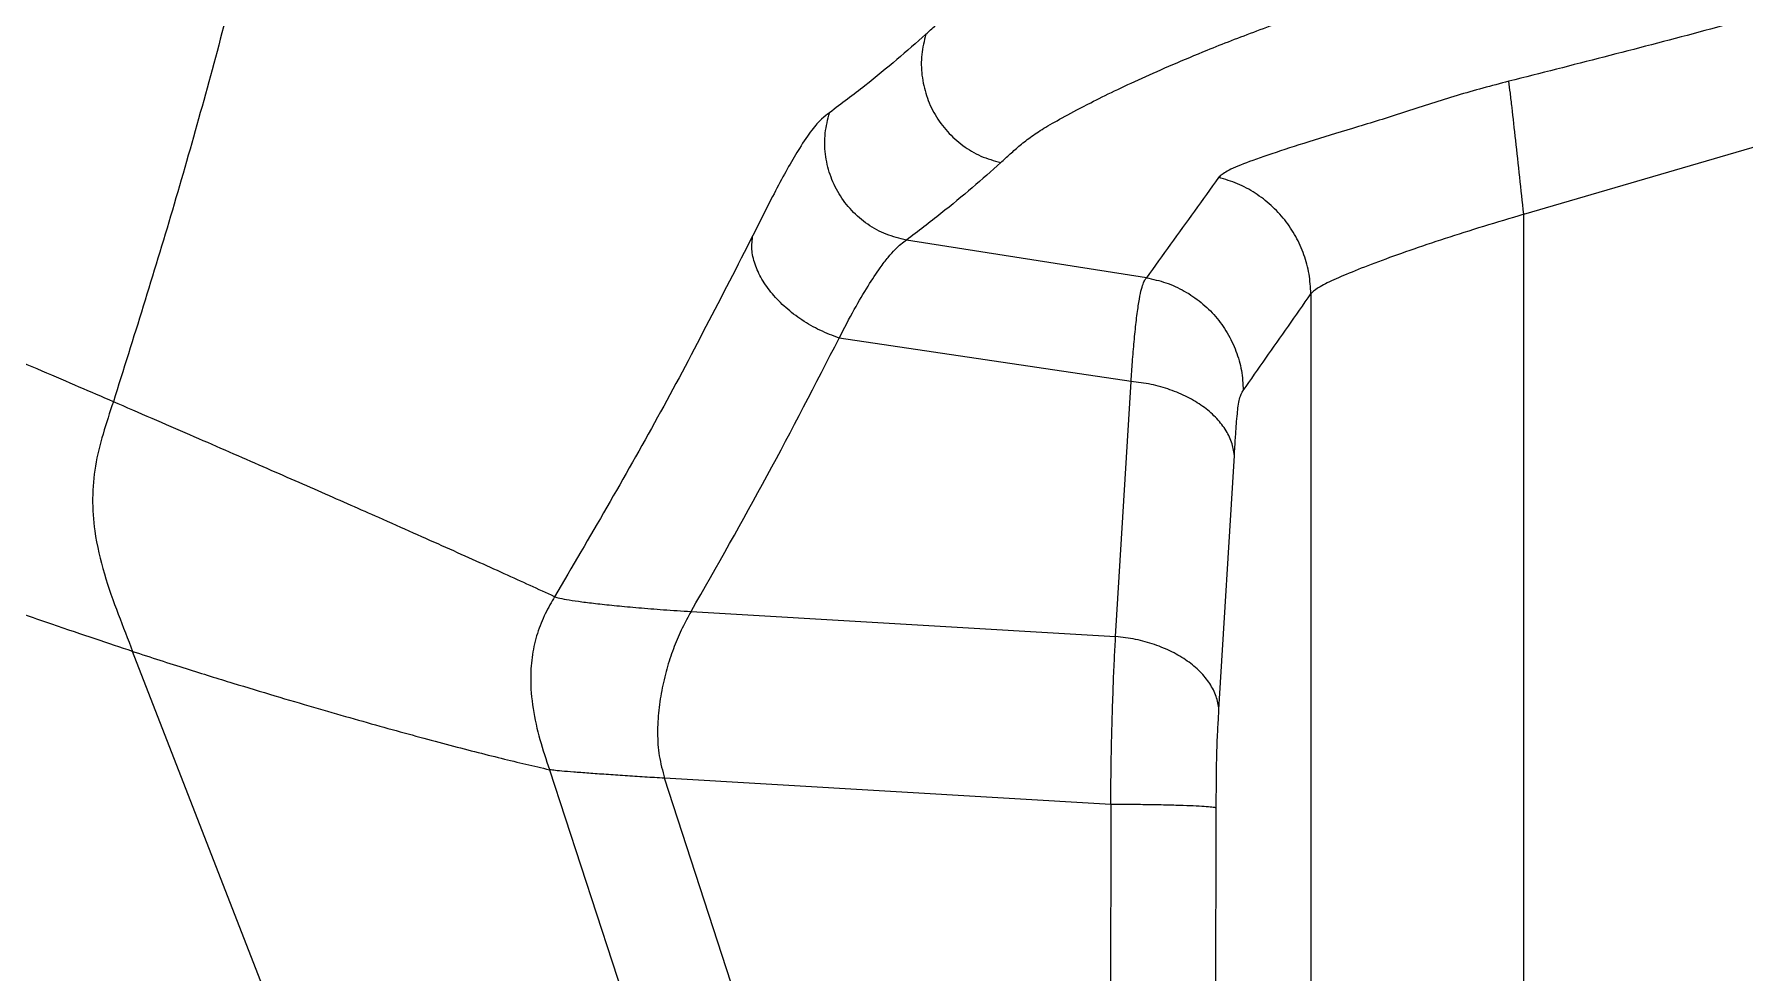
# Model space of a CAD drawing. Extents: x 400 to 501, y 484 to 634.
# Drawn here: x 484.45 to 492.04, y 539.67 to 543.84 of the extents above; entities that cross this region are included whole.
import ezdxf

# ---------------------------------------------------------------- set-up
doc = ezdxf.new("R2010")
doc.units = 0
doc.header["$MEASUREMENT"] = 0
doc.layers.add('DIM', color=3, linetype='Continuous')
doc.layers.add('GEOMETRY', color=3, linetype='Continuous', lineweight=25)

# ---------------------------------------------------------------- blocks, each defined once
blk = doc.blocks.new('2026 GRANDEE')
at = {"layer": 'GEOMETRY', "ltscale": 16}
for p, q in [((40.6383, -53.7999), (44.8322, -52.5716)), ((40.6383, -63.3636), (40.6383, -53.7999)), ((38.9631, -54.0816), (37.8979, -53.914)), ((39.6931, -54.1526), (39.6931, -63.3636)), ((38.8954, -54.5414), (37.5994, -54.3491)), ((38.8267, -55.673), (38.8954, -54.5414)), ((39.2854, -55.9975), (39.3536, -54.8695)), ((36.9425, -55.5624), (38.8267, -55.673)), ((35.8889, -59.406), (34.4638, -55.7395)), ((36.3134, -56.2645), (38.4951, -62.9271)), ((38.8052, -56.4185), (36.8246, -56.3025)), ((38.7919, -62.3512), (36.8246, -56.3025)), ((38.8052, -56.4185), (38.7919, -62.3512)), ((39.2617, -61.6606), (39.2734, -56.4345)), ((39.2734, -56.4345), (39.2734, -56.4247))]:
    blk.add_line(p, q, dxfattribs=at)
for points, knots in [([(35.5982, -49.3029), (35.5543, -49.6099), (35.4666, -50.2226), (35.2984, -51.1318), (35.1054, -52.0292), (34.8861, -52.9123), (34.6456, -53.7804), (34.4669, -54.3488), (34.378, -54.6317)], [0, 0, 0, 0, 0.169121, 0.337513, 0.504996, 0.671373, 0.836444, 1, 1, 1, 1]), ([(37.9842, -53.0006), (37.9985, -52.9876), (38.0268, -52.9616), (38.0715, -52.9222), (38.1236, -52.8816), (38.1881, -52.8395), (38.2706, -52.7936), (38.378, -52.7364), (38.5143, -52.6703), (38.6823, -52.5966), (38.8833, -52.5156), (39.1167, -52.4317), (39.3802, -52.3459), (39.6879, -52.2514), (40.0387, -52.1478), (40.4288, -52.035), (40.833, -51.9194), (41.2474, -51.8018), (41.7646, -51.6554), (42.3844, -51.4805), (43.1041, -51.2777), (43.5851, -51.1419), (43.8255, -51.074)], [0, 0, 0, 0, 0.0442413, 0.0877792, 0.1304804, 0.1722284, 0.2122062, 0.2509331, 0.2888508, 0.3261218, 0.3630993, 0.4009617, 0.4396533, 0.479277, 0.5280263, 0.5779864, 0.6289492, 0.6807197, 0.7331531, 0.8216919, 0.9108967, 1, 1, 1, 1]), ([(34.378, -54.6317), (34.3282, -54.6103), (34.2287, -54.5673), (34.0648, -54.4968), (33.8818, -54.4186), (33.6739, -54.3301), (33.4498, -54.2353), (33.2119, -54.1349), (32.9642, -54.0309), (32.6909, -53.9164), (32.3923, -53.7916), (32.0694, -53.6571), (31.7244, -53.5137), (31.3602, -53.3626), (30.9804, -53.2052), (30.5887, -53.0433), (30.1889, -52.8782), (29.7847, -52.7115), (29.3519, -52.5333), (28.8928, -52.3444), (28.4096, -52.1458), (27.9303, -51.949), (27.4548, -51.7539), (27.1397, -51.6247), (26.9823, -51.5602)], [0, 0, 0, 0, 0.04998, 0.100027, 0.150189, 0.200434, 0.25071, 0.29249, 0.334407, 0.376298, 0.418136, 0.459915, 0.501659, 0.543331, 0.584934, 0.626518, 0.66809, 0.709631, 0.751122, 0.80086, 0.850623, 0.900428, 0.950232, 1, 1, 1, 1]), ([(38.3164, -53.5705), (38.3305, -53.5576), (38.3582, -53.532), (38.4018, -53.4934), (38.4521, -53.454), (38.5135, -53.4137), (38.5947, -53.3686), (38.6996, -53.3124), (38.8174, -53.2539), (38.9395, -53.1967), (39.0777, -53.1359), (39.2462, -53.0649), (39.4526, -52.9849), (39.6972, -52.8983), (39.995, -52.7989), (40.3509, -52.6859), (40.7646, -52.5592), (41.1995, -52.4294), (41.6502, -52.2971), (42.2658, -52.1189), (43.0456, -51.8963), (43.6714, -51.7196), (43.9858, -51.6309)], [0, 0, 0, 0, 0.046019, 0.09094, 0.134547, 0.176619, 0.218274, 0.258298, 0.287107, 0.314973, 0.342113, 0.368862, 0.403768, 0.439352, 0.476366, 0.528552, 0.583344, 0.640243, 0.698794, 0.75864, 0.878736, 1, 1, 1, 1]), ([(44.6704, -52.0636), (44.3983, -52.1429), (43.8595, -52.2999), (43.0504, -52.5338), (42.2378, -52.7651), (41.4118, -52.9965), (40.8536, -53.1381), (40.5722, -53.2095)], [0, 0, 0, 0, 0.199652, 0.395438, 0.593563, 0.795075, 1, 1, 1, 1]), ([(34.4638, -55.7395), (34.4101, -55.7218), (34.3026, -55.6865), (34.1098, -55.6209), (33.8856, -55.543), (33.626, -55.4509), (33.3469, -55.3504), (33.058, -55.2452), (32.7651, -55.1376), (32.4503, -55.0211), (32.1153, -54.8962), (31.7619, -54.7636), (31.3927, -54.6242), (31.0105, -54.4791), (30.6182, -54.3295), (30.2187, -54.1764), (29.8148, -54.021), (29.4091, -53.8643), (28.9768, -53.6967), (28.5196, -53.5188), (28.0392, -53.3314), (27.5632, -53.1451), (27.0913, -52.9601), (26.779, -52.8375), (26.6229, -52.7762)], [0, 0, 0, 0, 0.049976, 0.100017, 0.15017, 0.200408, 0.250679, 0.292458, 0.334375, 0.376267, 0.418106, 0.459888, 0.501636, 0.543312, 0.584918, 0.626507, 0.668082, 0.709626, 0.751119, 0.800859, 0.850623, 0.900429, 0.950233, 1, 1, 1, 1]), ([(37.9842, -53.0006), (37.9422, -53.038), (37.858, -53.1129), (37.7163, -53.2288), (37.6101, -53.3089), (37.557, -53.349)], [0, 0, 0, 0, 0.332209, 0.666152, 1, 1, 1, 1]), ([(37.9842, -53.0006), (37.9768, -53.0305), (37.9621, -53.0902), (37.9642, -53.1834), (37.9842, -53.2742), (38.0227, -53.3591), (38.0777, -53.4346), (38.147, -53.4969), (38.2273, -53.545), (38.2867, -53.562), (38.3164, -53.5705)], [0, 0, 0, 0, 0.125014, 0.250014, 0.375004, 0.5, 0.624996, 0.749986, 0.874986, 1, 1, 1, 1]), ([(40.5722, -53.2095), (40.495, -53.2297), (40.3401, -53.2703), (40.1159, -53.3463), (39.9001, -53.4116), (39.7025, -53.4722), (39.5317, -53.5262), (39.3997, -53.573), (39.3122, -53.6104), (39.293, -53.6276), (39.2834, -53.6362)], [0, 0, 0, 0, 0.1218967, 0.2445768, 0.3678768, 0.4924164, 0.6181615, 0.7446771, 0.8719736, 1, 1, 1, 1]), ([(40.6383, -53.7999), (40.6323, -53.7447), (40.6204, -53.6337), (40.6025, -53.4717), (40.5884, -53.3467), (40.5784, -53.2607), (40.5742, -53.2266), (40.5722, -53.2095)], [0, 0, 0, 0, 0.25292, 0.50802, 0.756, 0.877764, 1, 1, 1, 1]), ([(37.557, -53.349), (37.5457, -53.3572), (37.5225, -53.3741), (37.4792, -53.4218), (37.4291, -53.4952), (37.3763, -53.5851), (37.3247, -53.6804), (37.2712, -53.7844), (37.2343, -53.8583), (37.2164, -53.8941)], [0, 0, 0, 0, 0.161263, 0.331504, 0.504122, 0.633127, 0.760239, 0.883819, 1, 1, 1, 1]), ([(37.8979, -53.914), (37.8677, -53.9068), (37.8073, -53.8923), (37.7247, -53.8465), (37.6532, -53.7854), (37.5962, -53.7102), (37.5562, -53.6247), (37.5356, -53.5331), (37.5337, -53.439), (37.5493, -53.379), (37.557, -53.349)], [0, 0, 0, 0, 0.125017, 0.250017, 0.375005, 0.5, 0.624995, 0.749983, 0.874983, 1, 1, 1, 1]), ([(38.3164, -53.5705), (38.2752, -53.6075), (38.1925, -53.6816), (38.0537, -53.7959), (37.9499, -53.8746), (37.8979, -53.914)], [0, 0, 0, 0, 0.332164, 0.666104, 1, 1, 1, 1]), ([(39.2834, -53.6362), (39.2476, -53.6863), (39.1756, -53.787), (39.0707, -53.9317), (38.999, -54.0316), (38.9631, -54.0816)], [0, 0, 0, 0, 0.3312188, 0.665152, 1, 1, 1, 1]), ([(39.6931, -54.1526), (39.6914, -54.1232), (39.6881, -54.0644), (39.6647, -53.9785), (39.6284, -53.8975), (39.5789, -53.8234), (39.518, -53.7583), (39.4472, -53.7043), (39.3687, -53.6616), (39.3119, -53.6446), (39.2834, -53.6362)], [0, 0, 0, 0, 0.125004, 0.250004, 0.375001, 0.5, 0.624999, 0.749996, 0.874996, 1, 1, 1, 1]), ([(40.6383, -53.7999), (40.5782, -53.8178), (40.4582, -53.8535), (40.287, -53.9079), (40.1291, -53.9609), (39.9893, -54.0111), (39.8715, -54.0569), (39.7803, -54.0967), (39.7159, -54.1302), (39.7007, -54.1451), (39.6931, -54.1526)], [0, 0, 0, 0, 0.126495, 0.252457, 0.377665, 0.502435, 0.626798, 0.750786, 0.875042, 1, 1, 1, 1]), ([(37.2164, -53.8941), (37.0784, -54.1636), (36.803, -54.7016), (36.4918, -55.232), (36.3365, -55.4967)], [0, 0, 0, 0, 0.501031, 1, 1, 1, 1]), ([(37.5994, -54.3491), (37.5708, -54.3383), (37.5135, -54.3166), (37.4332, -54.27), (37.3612, -54.2153), (37.3007, -54.1536), (37.254, -54.0879), (37.2235, -54.0208), (37.2088, -53.9545), (37.2139, -53.9142), (37.2164, -53.8941)], [0, 0, 0, 0, 0.125012, 0.250012, 0.375004, 0.5, 0.624996, 0.749988, 0.874988, 1, 1, 1, 1]), ([(37.5994, -54.3491), (37.6218, -54.3059), (37.6646, -54.2235), (37.7278, -54.1169), (37.7784, -54.0407), (37.818, -53.9887), (37.8489, -53.954), (37.8757, -53.93), (37.8903, -53.9195), (37.8979, -53.914)], [0, 0, 0, 0, 0.179036, 0.342222, 0.498064, 0.614647, 0.734543, 0.861315, 1, 1, 1, 1]), ([(38.8954, -54.5414), (38.8972, -54.5125), (38.9012, -54.4519), (38.9087, -54.3619), (38.9176, -54.2761), (38.9273, -54.203), (38.9368, -54.1488), (38.9458, -54.1141), (38.9544, -54.0941), (38.9603, -54.0856), (38.9631, -54.0816)], [0, 0, 0, 0, 0.111554, 0.234098, 0.364628, 0.499335, 0.63419, 0.765172, 0.888216, 1, 1, 1, 1]), ([(38.9631, -54.0816), (38.9924, -54.0879), (39.0509, -54.1005), (39.1328, -54.1384), (39.2073, -54.189), (39.2717, -54.2519), (39.3243, -54.325), (39.3629, -54.4061), (39.3879, -54.4925), (39.3914, -54.552), (39.3931, -54.5818)], [0, 0, 0, 0, 0.125005, 0.250005, 0.375002, 0.5, 0.624998, 0.749995, 0.874995, 1, 1, 1, 1]), ([(39.3931, -54.5818), (39.4265, -54.5339), (39.4933, -54.4382), (39.5933, -54.2974), (39.6598, -54.2009), (39.6931, -54.1526)], [0, 0, 0, 0, 0.3342252, 0.6674939, 1, 1, 1, 1]), ([(36.9425, -55.5624), (37.0568, -55.3617), (37.286, -54.9594), (37.4948, -54.5528), (37.5994, -54.3491)], [0, 0, 0, 0, 0.498979, 1, 1, 1, 1]), ([(39.3536, -54.8695), (39.3505, -54.8497), (39.3443, -54.8102), (39.3149, -54.7528), (39.2718, -54.6991), (39.2151, -54.6509), (39.1468, -54.6096), (39.0691, -54.5768), (38.9845, -54.5527), (38.9251, -54.5452), (38.8954, -54.5414)], [0, 0, 0, 0, 0.125006, 0.250006, 0.375002, 0.5, 0.624998, 0.749994, 0.874994, 1, 1, 1, 1]), ([(39.3536, -54.8695), (39.3552, -54.8439), (39.3582, -54.796), (39.3625, -54.7332), (39.3666, -54.6852), (39.3712, -54.6463), (39.3769, -54.6153), (39.3844, -54.5943), (39.39, -54.5863), (39.3931, -54.5818)], [0, 0, 0, 0, 0.155336, 0.289609, 0.402686, 0.50121, 0.634355, 0.797564, 1, 1, 1, 1]), ([(34.378, -54.6317), (34.3621, -54.6791), (34.331, -54.7723), (34.2948, -54.917), (34.282, -55.0633), (34.2943, -55.2258), (34.3356, -55.3983), (34.3985, -55.5745), (34.4423, -55.6851), (34.4638, -55.7395)], [0, 0, 0, 0, 0.12128, 0.238511, 0.356438, 0.479408, 0.652337, 0.829111, 1, 1, 1, 1]), ([(36.3365, -55.4967), (36.2644, -55.4637), (36.12, -55.3977), (35.8601, -55.2809), (35.5879, -55.1598), (35.3081, -55.0364), (35.0289, -54.9142), (34.7231, -54.781), (34.4931, -54.6815), (34.378, -54.6317)], [0, 0, 0, 0, 0.165821, 0.331996, 0.498454, 0.623464, 0.748689, 0.874231, 1, 1, 1, 1]), ([(36.3365, -55.4967), (36.3224, -55.5209), (36.2945, -55.5689), (36.2582, -55.6581), (36.2357, -55.7545), (36.2271, -55.8676), (36.2379, -55.9948), (36.2695, -56.1312), (36.2988, -56.2201), (36.3134, -56.2644)], [0, 0, 0, 0, 0.123217, 0.244432, 0.364203, 0.488244, 0.657641, 0.82925, 1, 1, 1, 1]), ([(36.3365, -55.4967), (36.3432, -55.4989), (36.3566, -55.5035), (36.3991, -55.5112), (36.4553, -55.5193), (36.5262, -55.5279), (36.6105, -55.5368), (36.7082, -55.5458), (36.8192, -55.5547), (36.901, -55.5598), (36.9425, -55.5624)], [0, 0, 0, 0, 0.121468, 0.243705, 0.366861, 0.490862, 0.615701, 0.741516, 0.86886, 1, 1, 1, 1]), ([(36.9425, -55.5624), (36.9291, -55.5866), (36.9018, -55.6361), (36.8671, -55.7164), (36.8368, -55.8047), (36.8131, -55.8997), (36.7971, -55.9996), (36.7917, -56.1014), (36.7979, -56.2038), (36.8157, -56.2695), (36.8246, -56.3025)], [0, 0, 0, 0, 0.125133, 0.25614, 0.385003, 0.512997, 0.637579, 0.759277, 0.879256, 1, 1, 1, 1]), ([(38.8052, -56.4185), (38.8055, -56.3774), (38.8059, -56.2897), (38.8085, -56.1531), (38.8123, -56.0122), (38.8166, -55.8814), (38.8212, -55.7701), (38.8249, -55.7038), (38.8267, -55.673)], [0, 0, 0, 0, 0.150011, 0.320204, 0.500762, 0.681469, 0.851667, 1, 1, 1, 1]), ([(39.2854, -55.9975), (39.2822, -55.9779), (39.276, -55.9388), (39.2465, -55.882), (39.2034, -55.8289), (39.1466, -55.7812), (39.0783, -55.7404), (39.0005, -55.708), (38.9159, -55.6841), (38.8564, -55.6767), (38.8267, -55.673)], [0, 0, 0, 0, 0.125006, 0.250006, 0.375002, 0.5, 0.624998, 0.749994, 0.874994, 1, 1, 1, 1]), ([(34.4638, -55.7395), (34.5452, -55.7658), (34.708, -55.8185), (34.9101, -55.8809), (35.0964, -55.9371), (35.2681, -55.9877), (35.4289, -56.034), (35.6305, -56.0908), (35.8602, -56.1531), (36.1058, -56.2161), (36.2442, -56.2484), (36.3134, -56.2645)], [0, 0, 0, 0, 0.083816, 0.167688, 0.251322, 0.334834, 0.418252, 0.501561, 0.668027, 0.83419, 1, 1, 1, 1]), ([(39.2734, -56.4247), (39.2735, -56.3914), (39.2737, -56.3327), (39.2744, -56.2547), (39.2757, -56.192), (39.2778, -56.1331), (39.2811, -56.0683), (39.2838, -56.0229), (39.2854, -55.9975)], [0, 0, 0, 0, 0.210262, 0.371538, 0.495543, 0.622062, 0.788247, 1, 1, 1, 1]), ([(36.8246, -56.3025), (36.7952, -56.3007), (36.7354, -56.2971), (36.6478, -56.2914), (36.5636, -56.2857), (36.4864, -56.2802), (36.4196, -56.2751), (36.367, -56.2707), (36.3292, -56.2671), (36.3186, -56.2653), (36.3134, -56.2644)], [0, 0, 0, 0, 0.119249, 0.242299, 0.368064, 0.495531, 0.623577, 0.751061, 0.876851, 1, 1, 1, 1]), ([(39.2734, -56.4345), (39.2698, -56.4335), (39.2625, -56.4316), (39.2315, -56.4288), (39.1868, -56.4262), (39.1286, -56.4238), (39.059, -56.4218), (38.9802, -56.4202), (38.8948, -56.419), (38.8351, -56.4187), (38.8052, -56.4185)], [0, 0, 0, 0, 0.125006, 0.250006, 0.375002, 0.5, 0.624998, 0.749994, 0.874994, 1, 1, 1, 1])]:
    blk.add_open_spline(points, degree=3, knots=knots, dxfattribs=at)
at = {"layer": 'GEOMETRY'}
blk.add_open_spline([(36.5072, -60.997), (36.4028, -60.8875), (36.1936, -60.6682), (35.8482, -60.3462), (35.4836, -60.0321), (35.0858, -59.7153), (34.6575, -59.3974), (34.2012, -59.0795), (33.7361, -58.7721), (33.2653, -58.4733), (32.7918, -58.1785), (32.2246, -57.8325), (31.5635, -57.4367), (30.8072, -56.9895), (30.0173, -56.5233), (29.1956, -56.0359), (28.3467, -55.529), (27.5025, -55.0251), (26.6628, -54.5306), (25.8271, -54.0467), (24.9954, -53.5692), (24.1669, -53.1018), (23.6172, -52.8028), (23.3423, -52.6534)], degree=3, knots=[0, 0, 0, 0, 0.030728, 0.061531, 0.092434, 0.123401, 0.158142, 0.192981, 0.227848, 0.262751, 0.297682, 0.332642, 0.387693, 0.442739, 0.498279, 0.560864, 0.623499, 0.686082, 0.748842, 0.811648, 0.874449, 0.937233, 1, 1, 1, 1], dxfattribs=at)

msp = doc.modelspace()

# ---------------------------------------------------------------- block references
at = {"layer": 'DIM'}
msp.add_blockref('2026 GRANDEE', (450.4248, 596.8403), dxfattribs=at)

doc.saveas('drawing.dxf')
